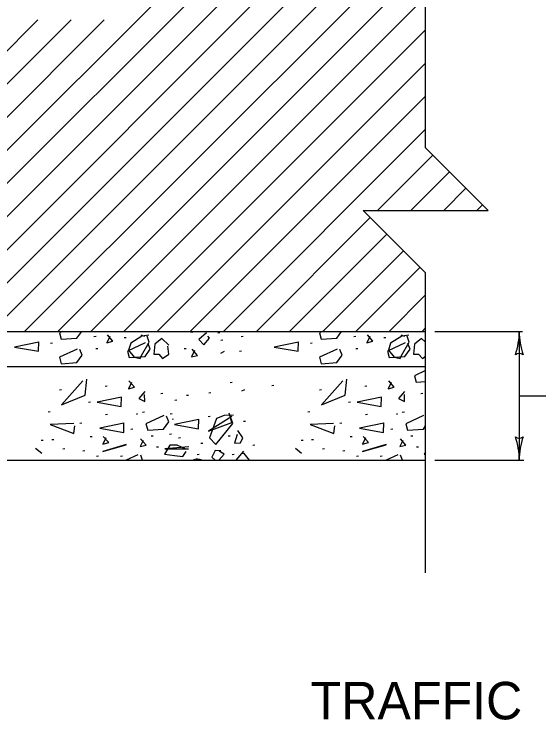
# Model space of a CAD drawing. Extents: x 997.6 to 1036.8, y 998.9 to 1022.6.
# Drawn here: x 1030.014 to 1032.851, y 1011.978 to 1015.745 of the extents above; entities that cross this region are included whole.
import ezdxf

# ---------------------------------------------------------------- set-up
doc = ezdxf.new("R2010")
doc.units = 0
doc.layers.add('Level 1', color=7, linetype='Continuous')

msp = doc.modelspace()

# ---------------------------------------------------------------- linework, layer by layer
at = {"layer": 'Level 1'}
for p, q in [((1029.0087, 1014.0516), (1031.9317, 1016.9746)), ((1029.1855, 1014.0516), (1032.0201, 1016.8862)), ((1029.3623, 1014.0516), (1032.1085, 1016.7978)), ((1029.539, 1014.0516), (1032.1968, 1016.7094)), ((1029.7158, 1014.0516), (1032.2089, 1016.5447)), ((1029.8927, 1014.0516), (1032.2089, 1016.3678)), ((1030.0693, 1014.0516), (1032.2089, 1016.1912)), ((1030.2462, 1014.0516), (1032.2089, 1016.0143)), ((1030.423, 1014.0516), (1032.2089, 1015.8375)), ((1028.4783, 1014.0516), (1030.1404, 1015.7137)), ((1028.6552, 1014.0516), (1030.3173, 1015.7137)), ((1028.832, 1014.0516), (1030.4941, 1015.7137)), ((1030.5997, 1014.0516), (1032.2089, 1015.6608)), ((1030.7765, 1014.0516), (1032.2089, 1015.484)), ((1030.9533, 1014.0516), (1032.2089, 1015.3072)), ((1031.13, 1014.0516), (1032.2089, 1015.1305)), ((1031.9527, 1014.6974), (1032.2474, 1014.9922)), ((1032.1295, 1014.6974), (1032.3358, 1014.9038)), ((1032.3062, 1014.6974), (1032.4242, 1014.8154)), ((1032.483, 1014.6974), (1032.5126, 1014.727)), ((1031.3068, 1014.0516), (1031.9141, 1014.6588)), ((1031.4837, 1014.0516), (1032.0025, 1014.5704)), ((1031.6603, 1014.0516), (1032.0908, 1014.4821)), ((1031.8372, 1014.0516), (1032.1793, 1014.3937)), ((1032.014, 1014.0516), (1032.2089, 1014.2465)), ((1032.1907, 1014.0516), (1032.2089, 1014.0698)), ((1024.6478, 1014.0516), (1032.2089, 1014.0516)), ((1032.259, 1014.0516), (1032.7256, 1014.0516)), ((1032.7089, 1014.0516), (1032.7089, 1013.3641)), ((1024.6478, 1013.8641), (1032.2089, 1013.8641)), ((1032.7089, 1013.7078), (1032.8509, 1013.7078)), ((1024.6478, 1013.3641), (1032.2089, 1013.3641)), ((1032.259, 1013.3641), (1032.7325, 1013.3641))]:
    msp.add_line(p, q, dxfattribs=at)
for points in [[(1032.2089, 1012.7636), (1032.2089, 1014.3641), (1031.8756, 1014.6974), (1032.5423, 1014.6974), (1032.2089, 1015.0308), (1032.2089, 1016.1974)], [(1030.2718, 1014.0516), (1030.2558, 1014.0441)], [(1030.2558, 1014.0441), (1030.2651, 1014.0094)], [(1030.3491, 1014.0161), (1030.3748, 1014.0516)], [(1030.4506, 1014.0243), (1030.4399, 1014.023)], [(1030.525, 1014.0243), (1030.509, 1013.9909), (1030.5411, 1013.9989), (1030.5117, 1014.0323)], [(1030.6109, 1014.0178), (1030.6003, 1014.0165)], [(1030.7332, 1014.0321), (1030.6958, 1014.0254), (1030.6358, 1013.9881), (1030.6238, 1013.9521), (1030.6545, 1013.9148), (1030.6865, 1013.9068), (1030.6932, 1013.9228), (1030.7345, 1013.9948), (1030.7238, 1014.0268)], [(1030.6905, 1014.0334), (1030.7092, 1014.0254)], [(1030.9402, 1014.0516), (1030.968, 1014.0467)], [(1030.968, 1014.0467), (1030.9681, 1014.0516)], [(1031.0399, 1014.0441), (1030.9999, 1014.0081), (1031.0266, 1013.9801), (1031.0559, 1014.0161), (1031.0479, 1014.0268)], [(1031.1116, 1014.044), (1031.1009, 1014.0427)], [(1031.236, 1014.0243), (1031.2253, 1014.023)], [(1031.6584, 1014.0516), (1031.6423, 1014.0441)], [(1031.6423, 1014.0441), (1031.6517, 1014.0094)], [(1031.7357, 1014.0161), (1031.7613, 1014.0516)], [(1031.8372, 1014.0243), (1031.8265, 1014.023)], [(1031.9116, 1014.0243), (1031.8956, 1013.9909), (1031.9277, 1013.9989), (1031.8983, 1014.0323)], [(1031.9975, 1014.0178), (1031.9868, 1014.0165)], [(1032.1198, 1014.0321), (1032.0824, 1014.0254), (1032.0224, 1013.9881), (1032.0104, 1013.9521), (1032.0411, 1013.9148), (1032.0731, 1013.9068), (1032.0798, 1013.9228), (1032.1211, 1013.9948), (1032.1104, 1014.0268)], [(1032.0771, 1014.0334), (1032.0958, 1014.0254)], [(1030.1448, 1013.9946), (1030.0153, 1013.9678), (1030.1434, 1013.9452), (1030.1448, 1013.9959)], [(1030.2183, 1013.9883), (1030.2076, 1013.987)], [(1030.2651, 1014.0094), (1030.3491, 1014.0161)], [(1030.7137, 1013.9899), (1030.619, 1013.9459), (1030.6283, 1013.9113), (1030.7123, 1013.9179), (1030.7403, 1013.9566), (1030.7283, 1013.9873)], [(1030.8385, 1013.9788), (1030.8012, 1014.0134), (1030.7638, 1013.9841), (1030.7585, 1013.9294), (1030.7852, 1013.9308), (1030.8052, 1013.9068), (1030.8385, 1013.9294), (1030.8345, 1013.9721)], [(1031.128, 1014.0048), (1031.1173, 1014.0034)], [(1031.5313, 1013.9946), (1031.4019, 1013.9678), (1031.53, 1013.9452), (1031.5313, 1013.9959)], [(1031.6048, 1013.9883), (1031.5942, 1013.987)], [(1031.6517, 1014.0094), (1031.7357, 1014.0161)], [(1032.1003, 1013.9899), (1032.0056, 1013.9459), (1032.0149, 1013.9113), (1032.0989, 1013.9179), (1032.1269, 1013.9566), (1032.1149, 1013.9873)], [(1032.1504, 1013.9841), (1032.1451, 1013.9294)], [(1032.1878, 1014.0134), (1032.1504, 1013.9841)], [(1032.2089, 1013.9938), (1032.1878, 1014.0134)], [(1030.3504, 1013.9573), (1030.2558, 1013.9132), (1030.2651, 1013.8785), (1030.3491, 1013.8852), (1030.3771, 1013.9238), (1030.3651, 1013.9546)], [(1030.4604, 1013.9589), (1030.4498, 1013.9576)], [(1030.9317, 1013.9589), (1030.921, 1013.9576)], [(1030.9767, 1013.949), (1030.9607, 1013.9157), (1030.9927, 1013.9237), (1030.9633, 1013.957)], [(1031.1173, 1013.9348), (1031.1359, 1013.9454)], [(1031.2262, 1013.9458), (1031.2155, 1013.9445)], [(1031.737, 1013.9573), (1031.6423, 1013.9132), (1031.6517, 1013.8785), (1031.7357, 1013.8852), (1031.7637, 1013.9238), (1031.7517, 1013.9546)], [(1031.847, 1013.9589), (1031.8363, 1013.9576)], [(1032.1451, 1013.9294), (1032.1718, 1013.9308)], [(1032.1718, 1013.9308), (1032.1918, 1013.9068)], [(1032.1918, 1013.9068), (1032.2089, 1013.9184)], [(1032.2089, 1013.8426), (1032.1496, 1013.815)], [(1030.3811, 1013.7881), (1030.2664, 1013.66), (1030.3931, 1013.7107), (1030.4024, 1013.7974)], [(1031.7677, 1013.7881), (1031.653, 1013.66), (1031.7797, 1013.7107), (1031.789, 1013.7974)], [(1032.1496, 1013.815), (1032.1589, 1013.7803)], [(1030.5095, 1013.7593), (1030.4988, 1013.7579)], [(1030.6396, 1013.7788), (1030.6236, 1013.7455), (1030.6556, 1013.7535), (1030.6263, 1013.7868)], [(1031.1771, 1013.7789), (1031.1664, 1013.7776)], [(1031.3987, 1013.7626), (1031.388, 1013.7613)], [(1031.8961, 1013.7593), (1031.8854, 1013.7579)], [(1032.0262, 1013.7788), (1032.0102, 1013.7455), (1032.0422, 1013.7535), (1032.0128, 1013.7868)], [(1032.1589, 1013.7803), (1032.2089, 1013.7843)], [(1030.2673, 1013.7397), (1030.2567, 1013.7383)], [(1030.7105, 1013.7307), (1030.6785, 1013.6933), (1030.7105, 1013.6773), (1030.7092, 1013.7147)], [(1030.8073, 1013.72), (1030.7966, 1013.7187)], [(1031.0625, 1013.7233), (1031.0518, 1013.7219)], [(1031.2426, 1013.74), (1031.2266, 1013.7333)], [(1031.6539, 1013.7397), (1031.6433, 1013.7383)], [(1032.0971, 1013.7307), (1032.0651, 1013.6933), (1032.0971, 1013.6773), (1032.0958, 1013.7147)], [(1032.1938, 1013.72), (1032.1832, 1013.7187)], [(1030.5865, 1013.7), (1030.4571, 1013.6733), (1030.5852, 1013.6507), (1030.5865, 1013.7013)], [(1030.8826, 1013.684), (1030.8718, 1013.6827)], [(1030.9448, 1013.7102), (1030.9341, 1013.7088)], [(1031.9731, 1013.7), (1031.8437, 1013.6733), (1031.9718, 1013.6507), (1031.9731, 1013.7013)], [(1030.4212, 1013.6742), (1030.4105, 1013.6728)], [(1031.8078, 1013.6742), (1031.7971, 1013.6728)], [(1030.2052, 1013.6218), (1030.1945, 1013.6205)], [(1030.5128, 1013.6074), (1030.5021, 1013.6061)], [(1030.6718, 1013.6112), (1030.6665, 1013.6072)], [(1030.7091, 1013.6205), (1030.6984, 1013.6192)], [(1030.8563, 1013.6107), (1030.8457, 1013.6093)], [(1031.1759, 1013.5965), (1031.0506, 1013.5192), (1031.1759, 1013.5658), (1031.1613, 1013.6152)], [(1031.1839, 1013.6045), (1031.1346, 1013.6032), (1031.0933, 1013.5872), (1031.0559, 1013.4832), (1031.0893, 1013.4485), (1031.1799, 1013.5605), (1031.1639, 1013.6058)], [(1031.5918, 1013.6218), (1031.5811, 1013.6205)], [(1031.8993, 1013.6074), (1031.8887, 1013.6061)], [(1032.0584, 1013.6112), (1032.0531, 1013.6072)], [(1032.0957, 1013.6205), (1032.085, 1013.6192)], [(1030.8118, 1013.6025), (1030.7172, 1013.5584), (1030.7265, 1013.5238), (1030.8105, 1013.5304), (1030.8385, 1013.5691), (1030.8265, 1013.5998)], [(1030.8638, 1013.5805), (1030.8585, 1013.5832)], [(1030.9988, 1013.5809), (1030.8694, 1013.5543), (1030.9975, 1013.5316), (1030.9988, 1013.5823)], [(1031.0593, 1013.5976), (1031.0486, 1013.5963)], [(1031.2491, 1013.5714), (1031.2384, 1013.5701)], [(1032.1984, 1013.6025), (1032.1038, 1013.5584)], [(1030.3318, 1013.5592), (1030.2064, 1013.5538), (1030.3331, 1013.5058), (1030.3384, 1013.5472)], [(1030.3753, 1013.5616), (1030.3647, 1013.5603)], [(1030.5996, 1013.5613), (1030.4703, 1013.5346), (1030.5983, 1013.5119), (1030.5996, 1013.5626)], [(1030.6469, 1013.5289), (1030.6363, 1013.5276)], [(1031.7183, 1013.5592), (1031.593, 1013.5538), (1031.7197, 1013.5058), (1031.725, 1013.5472)], [(1031.7619, 1013.5616), (1031.7513, 1013.5603)], [(1031.9862, 1013.5613), (1031.8568, 1013.5346), (1031.9848, 1013.5119), (1031.9862, 1013.5626)], [(1032.0335, 1013.5289), (1032.0228, 1013.5276)], [(1032.1038, 1013.5584), (1032.1131, 1013.5238)], [(1032.1131, 1013.5238), (1032.1971, 1013.5304)], [(1032.1971, 1013.5304), (1032.2089, 1013.5468)], [(1030.5022, 1013.483), (1030.4862, 1013.4497), (1030.5182, 1013.4577), (1030.4888, 1013.491)], [(1030.7549, 1013.4929), (1030.7443, 1013.4916)], [(1030.8531, 1013.5028), (1030.8424, 1013.5014)], [(1031.1673, 1013.4929), (1031.1566, 1013.4916)], [(1031.2039, 1013.5005), (1031.1893, 1013.4552), (1031.2213, 1013.4565), (1031.2333, 1013.4832), (1031.2079, 1013.5232)], [(1031.8888, 1013.483), (1031.8728, 1013.4497), (1031.9048, 1013.4577), (1031.8754, 1013.491)], [(1032.1415, 1013.4929), (1032.1308, 1013.4916)], [(1030.1692, 1013.47), (1030.1585, 1013.4687)], [(1030.2248, 1013.4733), (1030.2141, 1013.4719)], [(1030.4309, 1013.4896), (1030.4203, 1013.4883)], [(1030.7018, 1013.4699), (1030.6858, 1013.4366), (1030.7178, 1013.4446), (1030.6884, 1013.4779)], [(1030.9022, 1013.4831), (1030.8915, 1013.4818)], [(1031.02, 1013.4536), (1031.0093, 1013.4523)], [(1031.5558, 1013.47), (1031.5451, 1013.4687)], [(1031.6114, 1013.4733), (1031.6007, 1013.4719)], [(1031.8175, 1013.4896), (1031.8068, 1013.4883)], [(1032.0883, 1013.4699), (1032.0723, 1013.4366), (1032.1043, 1013.4446), (1032.075, 1013.4779)], [(1030.1611, 1013.3992), (1030.1278, 1013.4272)], [(1030.2837, 1013.4242), (1030.273, 1013.4228)], [(1030.6118, 1013.4485), (1030.4865, 1013.4112), (1030.6118, 1013.4458)], [(1030.7844, 1013.434), (1030.7737, 1013.4327)], [(1030.9306, 1013.4232), (1030.8839, 1013.4445), (1030.8438, 1013.4445), (1030.8158, 1013.3965), (1030.8692, 1013.3898), (1030.9133, 1013.3845), (1030.9319, 1013.4112)], [(1030.9453, 1013.4352), (1030.8185, 1013.4245), (1030.9439, 1013.4245)], [(1031.0866, 1013.4152), (1031.0679, 1013.3805)], [(1031.1159, 1013.4138), (1031.0866, 1013.4152)], [(1031.2982, 1013.4438), (1031.2875, 1013.4425)], [(1031.5477, 1013.3992), (1031.5143, 1013.4272)], [(1031.6703, 1013.4242), (1031.6596, 1013.4228)], [(1031.9984, 1013.4485), (1031.8731, 1013.4112), (1031.9984, 1013.4458)], [(1032.171, 1013.434), (1032.1603, 1013.4327)], [(1032.2089, 1013.4248), (1032.2051, 1013.4245)], [(1032.2051, 1013.4245), (1032.2089, 1013.4245)], [(1030.3917, 1013.4143), (1030.381, 1013.413)], [(1030.4637, 1013.3849), (1030.453, 1013.3836)], [(1030.5913, 1013.3849), (1030.5807, 1013.3836)], [(1030.6744, 1013.393), (1030.6122, 1013.3641)], [(1030.6993, 1013.3641), (1030.6891, 1013.3903)], [(1031.0003, 1013.3948), (1030.9897, 1013.3934)], [(1031.0679, 1013.3805), (1031.0859, 1013.3641)], [(1031.1062, 1013.3641), (1031.1346, 1013.3965)], [(1031.1346, 1013.3965), (1031.1079, 1013.4125)], [(1031.1869, 1013.3948), (1031.1763, 1013.3934)], [(1031.2373, 1013.4125), (1031.1964, 1013.3641)], [(1031.2413, 1013.4005), (1031.2266, 1013.4005)], [(1031.2688, 1013.3641), (1031.2413, 1013.4005)], [(1031.7783, 1013.4143), (1031.7676, 1013.413)], [(1031.8503, 1013.3849), (1031.8396, 1013.3836)], [(1031.9779, 1013.3849), (1031.9673, 1013.3836)], [(1032.061, 1013.393), (1031.9988, 1013.3641)], [(1032.0859, 1013.3641), (1032.0757, 1013.3903)], [(1032.2089, 1013.4077), (1032.2024, 1013.3965)], [(1032.2024, 1013.3965), (1032.2089, 1013.3958)], [(1030.9881, 1013.3641), (1030.9719, 1013.3685)], [(1030.9719, 1013.3685), (1030.9723, 1013.3641)], [(1031.0119, 1013.3658), (1030.9826, 1013.3712)], [(1031.0132, 1013.3641), (1031.0119, 1013.3658)]]:
    msp.add_lwpolyline(points, dxfattribs=at)
for centre, radius, start, end in [((1032.3183, 1014.0516), 0.3906, 341.3472, 359.9939), ((1033.0995, 1014.0516), 0.3906, 179.9878, 180), ((1033.0995, 1014.0516), 0.3906, 180, 198.6688), ((1032.7089, 1013.903), 0.0312, 48.7746, 130.8913), ((1032.709, 1013.5126), 0.0312, 228.7746, 310.8913), ((1032.3183, 1013.3641), 0.3906, 0, 18.6688), ((1033.0995, 1013.3641), 0.3906, 161.3472, 179.9939), ((1032.3183, 1013.3641), 0.3906, 359.9878, 0)]:
    msp.add_arc(centre, radius, start, end, dxfattribs=at)

# ---------------------------------------------------------------- texts
msp.add_text('TRAFFIC', height=0.2, dxfattribs=at).set_placement((1031.5958, 1011.9808))

doc.saveas('drawing.dxf')
